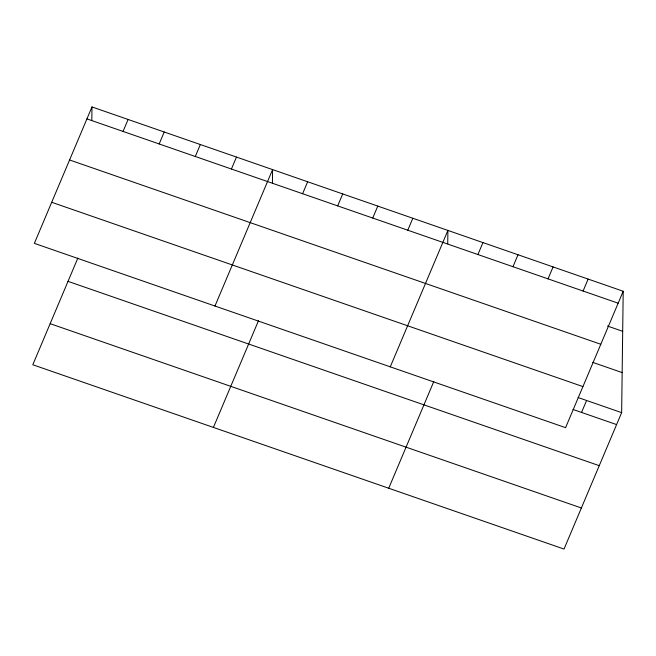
<?xml version="1.0" encoding="UTF-8"?>
<svg xmlns="http://www.w3.org/2000/svg" width="656" height="656" viewBox="0 0 656 656"><rect width="100%" height="100%" fill="white"/><g stroke="black" fill="none" stroke-linecap="round" stroke-linejoin="round"><path stroke-width="0.98" d="M91.807 120.294L91.979 106.936L623.2 291.248L621.642 412.64L564.021 549.064L32.8 364.752L77.884 258.021M272.42 182.958L272.593 169.601L214.971 306.024M447.728 243.778L447.9 230.428L390.271 366.843M91.979 106.936L34.358 243.36L565.579 427.663L623.2 291.248M123.057 131.421L128.1 119.474M159.178 143.959L164.23 132.004M195.299 156.489L200.351 144.541M231.42 169.018L236.472 157.071M302.605 193.717L307.656 181.769M213.413 427.417L258.497 320.686M337.668 205.886L342.719 193.93M372.731 218.046L377.774 206.099M407.786 230.207L412.837 218.259M477.912 254.536L482.955 242.589M388.721 488.236L433.805 381.505M512.967 266.705L518.019 254.749M548.031 278.866L553.082 266.918M583.094 291.034L588.137 279.079M581.536 412.427L586.587 400.48M86.928 118.892L618.149 303.195M607.522 326.048L622.683 331.305M69.585 159.966L600.798 344.269M592.786 362.391L622.159 372.583M51.709 202.286L582.922 386.589M578.059 397.52L621.642 412.64M573.008 409.467L616.599 424.596M68.027 281.358L599.248 465.67M50.151 323.679L581.372 507.982"/></g></svg>
